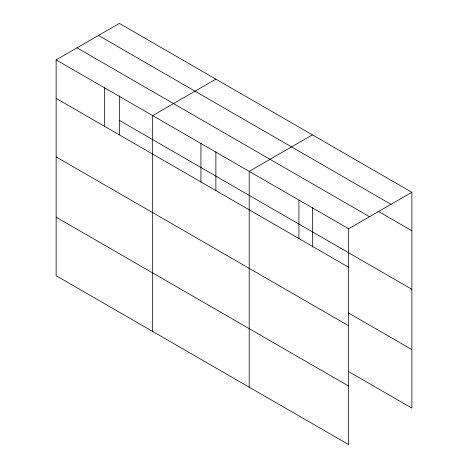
<?xml version="1.0" encoding="UTF-8"?>
<svg xmlns="http://www.w3.org/2000/svg" width="468" height="468" viewBox="0 0 468 468"><rect width="100%" height="100%" fill="white"/><g stroke="black" fill="none" stroke-linecap="round" stroke-linejoin="round"><path stroke-width="0.7" d="M215.877 151.562L215.877 190.657M312.408 207.295L312.408 247.116M348.654 325.775L348.654 228.776L56.137 59.892L56.137 275.716L348.654 444.6L348.654 325.775L56.137 156.891M348.286 371.399L411.863 408.108L411.863 192.284L119.346 23.4L56.137 59.892M215.877 79.133L152.667 115.625L152.667 331.449M312.408 134.86L249.198 171.358L249.198 387.182M348.654 228.776L411.863 192.284M98.491 35.445L391.002 204.323M377.875 211.126L411.863 230.753M76.998 47.853L369.509 216.737M119.346 120.399L411.863 289.277M56.137 98.368L348.654 267.246M348.286 312.876L411.863 349.578M56.137 217.193L348.654 386.077M298.923 200.07L298.923 238.54M200.93 143.489L200.93 181.964M119.346 95.829L119.346 134.924M104.399 87.762L104.399 126.231"/></g></svg>
